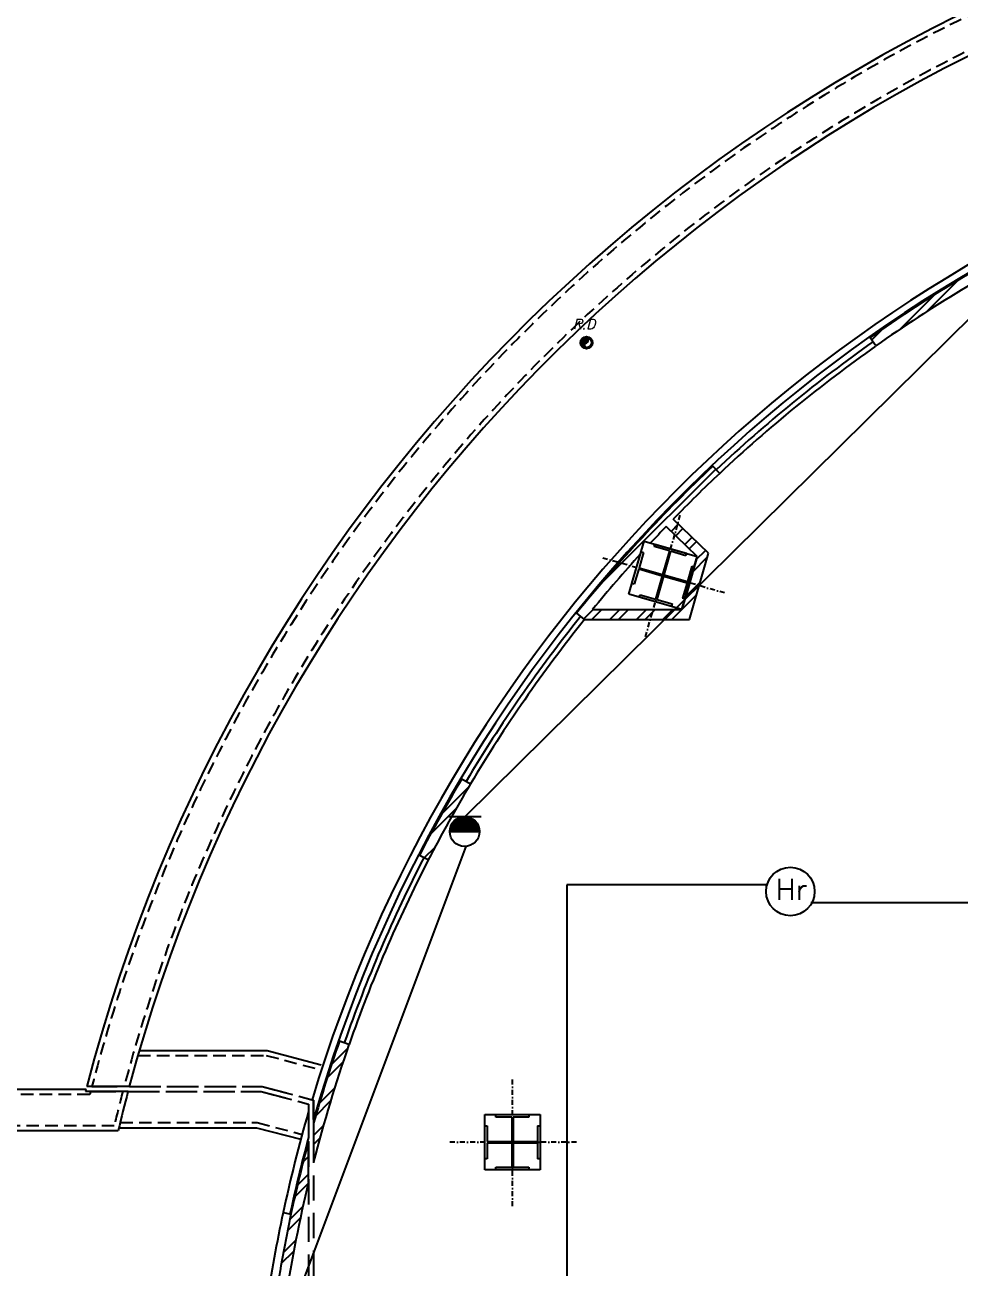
# Model space of a CAD drawing. Header units: inches. Extents: x 567429 to 582707, y 126347 to 133675.
# Drawn here: x 573707 to 574639, y 131015 to 132254 of the extents above; entities that cross this region are included whole.
import ezdxf
from ezdxf.enums import TextEntityAlignment as Align

# ---------------------------------------------------------------- set-up
doc = ezdxf.new("R2010")
doc.units = ezdxf.units.IN
doc.header["$MEASUREMENT"] = 0
for name, pattern in [('DASHDOT2', [0.5, 0.25, -0.125, 0, -0.125]), ('DASHED', [0.75, 0.5, -0.25]), ('HIDDEN', [0.375, 0.25, -0.125])]:
    doc.linetypes.add(name, pattern=pattern)
for name, color, linetype in [('1', 15, 'Continuous'), ('2', 1, 'Continuous'), ('FIRE', 3, 'Continuous'), ('FIRE WIRE', 4, 'Continuous'), ('hatch lika', 1, 'Continuous'), ('joan', 6, 'Continuous'), ('nama', 2, 'Continuous'), ('navdan', 30, 'Continuous'), ('RD', 30, 'Continuous'), ('SOCKET', 3, 'Continuous'), ('SOCKET WIRE', 4, 'Continuous'), ('SOTOON', 2, 'Continuous'), ('wall lika', 1, 'Continuous'), ('win', 1, 'Continuous')]:
    doc.layers.add(name, color=color, linetype=linetype)
doc.styles.add('ITALICT', font='italict', dxfattribs={"height": 22.5})
doc.styles.add('ROMANS', font='romans.shx')

# ---------------------------------------------------------------- blocks, each defined once
blk = doc.blocks.new('navdan122')
at = {"layer": 'navdan'}
blk.add_hatch(color=21, dxfattribs=at).paths.add_polyline_path([(0, 5, 0.414214), (-5, 0, 0.414214), (0, -5, -0.700791), (0, 0, 0.700791)])
at = {"layer": 'navdan', "color": 21}
blk.add_lwpolyline([(0, -5, -0.700791), (0, 0, 0.700791), (0, 5, 2.49001)], format="xyb", dxfattribs=at)
for radius in [6, 5]:
    blk.add_circle((0, 0), radius, dxfattribs=at)
at = {"layer": 'navdan', "color": 21, "style": 'ITALICT'}
blk.add_text('R.D', height=10, dxfattribs=at).set_placement((-13.7, 13.4))
blk = doc.blocks.new('SOC1ROW')
at = {"layer": 'SOCKET', "linetype": 'ByBlock'}
h = blk.add_hatch(dxfattribs=at)
h.set_pattern_fill('ANSI37', color=256, scale=2, style=0)
h.set_pattern_definition([(45, (-116253.95172, -58923.66603), (-0.1767766953, 0.1767766953), []), (135, (-116253.95172, -58923.66603), (-0.1767766953, -0.1767766953), [])])
edge = h.paths.add_edge_path()
edge.add_ellipse((-4.9, 17.2), major_axis=(12.6, 12.6), ratio=1, start_angle=315, end_angle=495)
edge.add_line((-22.8, 17.2), (12.9, 17.2))
at = {"layer": 'SOCKET', "color": 3}
blk.add_line((-23.9, 35), (14.9, 35), dxfattribs=at)
at = {"layer": 'SOCKET'}
blk.add_line((-22.8, 17.2), (12.9, 17.2), dxfattribs=at)
blk.add_ellipse((-4.9, 17.2), major_axis=(12.6, 12.6), ratio=1, start_param=5.497787, end_param=11.780972, dxfattribs=at)
blk = doc.blocks.new('HR')
at = {"layer": 'FIRE'}
blk.add_circle((0, 0), 23, dxfattribs=at)
at = {"layer": 'FIRE', "color": 2, "lineweight": 35, "style": 'ROMANS'}
blk.add_text('Hr', height=20, dxfattribs=at).set_placement((1, 2), align=Align.MIDDLE)

msp = doc.modelspace()

# ---------------------------------------------------------------- linework, layer by layer
at = {"layer": '1', "color": 15, "linetype": 'HIDDEN', "ltscale": 50}
for p, q in [((573772.2, 131187.8), (568049.5, 131187.8)), ((573796.5, 131156.8), (568080.5, 131156.8))]:
    msp.add_line(p, q, dxfattribs=at)
for radius, start, end in [(1648.5, 41.9853, 165.4286), (1617.5, 42.9814, 165.143), (1648.5, 165.6081, 165.7158), (1617.5, 165.3262, 166.5678)]:
    msp.add_arc((575369.7, 130781.1), radius, start, end, dxfattribs=at)
at = {"layer": '2', "color": 15}
for p, q in [((573821.5, 131231.8), (573948.6, 131231.8)), ((573948.6, 131231.8), (574002.7, 131217.5)), ((573811.5, 131195.8), (573769.1, 131195.8)), ((573768.4, 131192.8), (568044.5, 131192.8)), ((573810.2, 131190.8), (573767.8, 131190.8)), ((573800.5, 131151.8), (568086.5, 131151.8)), ((573801.2, 131154.8), (573938.3, 131154.8)), ((573938.3, 131154.8), (573982.3, 131143.2))]:
    msp.add_line(p, q, dxfattribs=at)
at = {"layer": '2', "color": 15, "ltscale": 2}
for radius, start, end in [(2388.5, 54.0954, 170.0269), (2347.5, 53.7724, 169.8509)]:
    msp.add_arc((575368, 130779.1), radius, start, end, dxfattribs=at)
at = {"layer": '2', "color": 15}
for radius, start, end in [(1653.5, 41.8296, 165.4738), (1612.5, 43.1472, 165.0959), (1653.5, 165.5811, 165.6527), (1612.5, 165.2796, 166.708)]:
    msp.add_arc((575369.7, 130781.1), radius, start, end, dxfattribs=at)
at = {"layer": 'FIRE WIRE'}
for p, q in [((574446.6, 131396.8), (574247.2, 131396.8)), ((574247.2, 131396.8), (574247.2, 130914.8)), ((574858.3, 131378.9), (574490.3, 131378.9))]:
    msp.add_line(p, q, dxfattribs=at)
at = {"layer": 'hatch lika', "color": 15}
for p, q in [((574605.3, 131967.8), (574636.5, 131999.1)), ((574579.3, 131950.7), (574613.5, 131985)), ((574550.7, 131939.7), (574561.8, 131950.9)), ((574301.6, 131717.2), (574395.4, 131811)), ((574351.1, 131749), (574358.2, 131756.1)), ((574355.6, 131744.7), (574362.7, 131751.8)), ((574364.6, 131736), (574371.7, 131743.1)), ((574369.1, 131731.7), (574376.2, 131738.8)), ((574376.1, 131721), (574385.2, 131730.1)), ((574281.7, 131697.3), (574301.6, 131717.2)), ((574372.5, 131708.6), (574387.1, 131723.2)), ((574365.4, 131683.8), (574380, 131698.4)), ((574361.9, 131671.4), (574376.5, 131686)), ((574264.1, 131662), (574273.3, 131671.3)), ((574272.2, 131661.3), (574282.2, 131671.3)), ((574289.9, 131661.3), (574299.9, 131671.3)), ((574298.7, 131661.3), (574308.7, 131671.3)), ((574316.4, 131661.3), (574326.4, 131671.3)), ((574325.2, 131661.3), (574335.2, 131671.3)), ((574342.9, 131661.3), (574352.9, 131671.3)), ((574351.7, 131661.3), (574361.7, 131671.3)), ((574122.3, 131467.2), (574149.4, 131494.3)), ((574111.6, 131447.7), (574137.2, 131473.2)), ((574105.2, 131423.6), (574115.7, 131434.1)), ((574012.9, 131217.9), (574028.9, 131233.8)), ((574008.7, 131204.8), (574024.3, 131220.4)), ((574000.8, 131179.2), (574015.8, 131194.3)), ((573997.1, 131166.7), (574011.9, 131181.5)), ((573995, 131146.9), (574004.6, 131156.5)), ((573987.7, 131132.7), (573990, 131135)), ((573995, 131138.1), (574001.2, 131144.2)), ((573984.7, 131120.8), (573990, 131126.1)), ((573978.9, 131097.4), (573990, 131108.4)), ((573976.3, 131085.9), (573989.7, 131099.3)), ((573971.3, 131063.3), (573984.4, 131076.3)), ((573969, 131052.1), (573981.9, 131065)), ((573964.8, 131030.2), (573977.4, 131042.8)), ((573962.8, 131019.4), (573975.3, 131031.8))]:
    msp.add_line(p, q, dxfattribs=at)
at = {"layer": 'joan', "color": 15, "linetype": 'DASHED', "ltscale": 50}
for p, q in [((573774.3, 131195.8), (573943.9, 131195.8)), ((573943.9, 131195.8), (573995, 131182.3)), ((573773, 131190.8), (573942.9, 131190.8)), ((573942.9, 131190.8), (573990, 131178.4)), ((573990, 131178.4), (573990, 126921.3)), ((573995, 131182.3), (573995, 126921.3))]:
    msp.add_line(p, q, dxfattribs=at)
at = {"layer": 'nama', "color": 15}
msp.add_line((573964.6, 131070.3), (573972.5, 131068.6), dxfattribs=at)
msp.add_arc((575378.2, 130767.6), 1445.6, 167.9139, 171.566, dxfattribs=at)
at = {"layer": 'SOCKET WIRE'}
for p, q in [((574145.8, 131464.8), (574652.8, 131965.8)), ((573977.5, 130982.8), (574146.9, 131435.1))]:
    msp.add_line(p, q, dxfattribs=at)
at = {"layer": 'SOTOON', "color": 15, "linetype": 'DASHDOT2', "ltscale": 20}
for p, q in [((574325.4, 131643.9), (574360.6, 131766.6)), ((574325.4, 131643.9), (574360.6, 131766.6)), ((574325.4, 131643.9), (574360.6, 131766.6)), ((574404.3, 131687.7), (574281.6, 131722.9)), ((574404.3, 131687.7), (574281.6, 131722.9)), ((574404.3, 131687.7), (574281.6, 131722.9)), ((574193, 131076.5), (574193, 131204.1)), ((574193, 131076.5), (574193, 131204.1)), ((574193, 131076.5), (574193, 131204.1)), ((574256.8, 131140.3), (574129.2, 131140.3)), ((574256.8, 131140.3), (574129.2, 131140.3)), ((574256.8, 131140.3), (574129.2, 131140.3))]:
    msp.add_line(p, q, dxfattribs=at)
at = {"layer": 'SOTOON', "color": 15}
for p, q in [((574309, 131686.4), (574324.1, 131739.3)), ((574309, 131686.4), (574324.1, 131739.3)), ((574309, 131686.4), (574324.1, 131739.3)), ((574312, 131697), (574321.1, 131728.7)), ((574312, 131697), (574321.1, 131728.7)), ((574312, 131697), (574321.1, 131728.7)), ((574323.5, 131728), (574319.1, 131712.8)), ((574323.5, 131728), (574319.1, 131712.8)), ((574323.5, 131728), (574319.1, 131712.8)), ((574321.1, 131728.7), (574323.5, 131728)), ((574321.1, 131728.7), (574323.5, 131728)), ((574321.1, 131728.7), (574323.5, 131728)), ((574324.1, 131739.3), (574377, 131724.1)), ((574324.1, 131739.3), (574377, 131724.1)), ((574324.1, 131739.3), (574377, 131724.1)), ((574334, 131733.9), (574334.7, 131736.3)), ((574334, 131733.9), (574334.7, 131736.3)), ((574334, 131733.9), (574334.7, 131736.3)), ((574349.3, 131729.5), (574334, 131733.9)), ((574349.3, 131729.5), (574334, 131733.9)), ((574349.3, 131729.5), (574334, 131733.9)), ((574334.7, 131736.3), (574366.4, 131727.2)), ((574334.7, 131736.3), (574366.4, 131727.2)), ((574334.7, 131736.3), (574366.4, 131727.2)), ((574349.3, 131729.5), (574342.6, 131706)), ((574349.3, 131729.5), (574342.6, 131706)), ((574349.3, 131729.5), (574342.6, 131706)), ((574350.5, 131729.2), (574343.7, 131705.7)), ((574350.5, 131729.2), (574343.7, 131705.7)), ((574350.5, 131729.2), (574343.7, 131705.7)), ((574365.7, 131724.8), (574350.5, 131729.2)), ((574365.7, 131724.8), (574350.5, 131729.2)), ((574365.7, 131724.8), (574350.5, 131729.2)), ((574377, 131724.1), (574361.8, 131671.3)), ((574377, 131724.1), (574361.8, 131671.3)), ((574377, 131724.1), (574361.8, 131671.3)), ((574366.4, 131727.2), (574365.7, 131724.8)), ((574366.4, 131727.2), (574365.7, 131724.8)), ((574366.4, 131727.2), (574365.7, 131724.8)), ((574318.8, 131711.6), (574314.4, 131696.3)), ((574318.8, 131711.6), (574314.4, 131696.3)), ((574318.8, 131711.6), (574314.4, 131696.3)), ((574318.8, 131711.6), (574342.2, 131704.9)), ((574318.8, 131711.6), (574342.2, 131704.9)), ((574318.8, 131711.6), (574342.2, 131704.9)), ((574319.1, 131712.8), (574342.6, 131706)), ((574319.1, 131712.8), (574342.6, 131706)), ((574319.1, 131712.8), (574342.6, 131706)), ((574342.2, 131704.9), (574335.5, 131681.4)), ((574342.2, 131704.9), (574335.5, 131681.4)), ((574342.2, 131704.9), (574335.5, 131681.4)), ((574343.4, 131704.5), (574336.7, 131681.1)), ((574343.4, 131704.5), (574336.7, 131681.1)), ((574343.4, 131704.5), (574336.7, 131681.1)), ((574343.4, 131704.5), (574366.9, 131697.8)), ((574343.4, 131704.5), (574366.9, 131697.8)), ((574343.4, 131704.5), (574366.9, 131697.8)), ((574343.7, 131705.7), (574367.2, 131699)), ((574343.7, 131705.7), (574367.2, 131699)), ((574343.7, 131705.7), (574367.2, 131699)), ((574374, 131713.6), (574364.9, 131681.8)), ((574374, 131713.6), (574364.9, 131681.8)), ((574374, 131713.6), (574364.9, 131681.8)), ((574371.6, 131714.3), (574367.2, 131699)), ((574371.6, 131714.3), (574367.2, 131699)), ((574371.6, 131714.3), (574367.2, 131699)), ((574371.6, 131714.3), (574374, 131713.6)), ((574371.6, 131714.3), (574374, 131713.6)), ((574371.6, 131714.3), (574374, 131713.6)), ((574314.4, 131696.3), (574312, 131697)), ((574314.4, 131696.3), (574312, 131697)), ((574314.4, 131696.3), (574312, 131697)), ((574366.9, 131697.8), (574362.5, 131682.5)), ((574366.9, 131697.8), (574362.5, 131682.5)), ((574366.9, 131697.8), (574362.5, 131682.5)), ((574361.8, 131671.3), (574309, 131686.4)), ((574361.8, 131671.3), (574309, 131686.4)), ((574361.8, 131671.3), (574309, 131686.4)), ((574319.5, 131683.4), (574320.2, 131685.8)), ((574319.5, 131683.4), (574320.2, 131685.8)), ((574319.5, 131683.4), (574320.2, 131685.8)), ((574351.3, 131674.3), (574319.5, 131683.4)), ((574351.3, 131674.3), (574319.5, 131683.4)), ((574351.3, 131674.3), (574319.5, 131683.4)), ((574320.2, 131685.8), (574335.5, 131681.4)), ((574320.2, 131685.8), (574335.5, 131681.4)), ((574320.2, 131685.8), (574335.5, 131681.4)), ((574336.7, 131681.1), (574352, 131676.7)), ((574336.7, 131681.1), (574352, 131676.7)), ((574336.7, 131681.1), (574352, 131676.7)), ((574364.9, 131681.8), (574362.5, 131682.5)), ((574364.9, 131681.8), (574362.5, 131682.5)), ((574364.9, 131681.8), (574362.5, 131682.5)), ((574352, 131676.7), (574351.3, 131674.3)), ((574352, 131676.7), (574351.3, 131674.3)), ((574352, 131676.7), (574351.3, 131674.3)), ((574165.5, 131167.8), (574220.5, 131167.8)), ((574165.5, 131112.8), (574165.5, 131167.8)), ((574165.5, 131167.8), (574220.5, 131167.8)), ((574165.5, 131112.8), (574165.5, 131167.8)), ((574165.5, 131167.8), (574220.5, 131167.8)), ((574165.5, 131112.8), (574165.5, 131167.8)), ((574176.5, 131167.8), (574209.5, 131167.8)), ((574176.5, 131165.3), (574176.5, 131167.8)), ((574176.5, 131167.8), (574209.5, 131167.8)), ((574176.5, 131165.3), (574176.5, 131167.8)), ((574176.5, 131167.8), (574209.5, 131167.8)), ((574176.5, 131165.3), (574176.5, 131167.8)), ((574192.4, 131165.3), (574176.5, 131165.3)), ((574192.4, 131165.3), (574176.5, 131165.3)), ((574192.4, 131165.3), (574176.5, 131165.3)), ((574192.4, 131165.3), (574192.4, 131140.9)), ((574192.4, 131165.3), (574192.4, 131140.9)), ((574192.4, 131165.3), (574192.4, 131140.9)), ((574209.5, 131165.3), (574193.6, 131165.3)), ((574193.6, 131165.3), (574193.6, 131140.9)), ((574209.5, 131165.3), (574193.6, 131165.3)), ((574193.6, 131165.3), (574193.6, 131140.9)), ((574209.5, 131165.3), (574193.6, 131165.3)), ((574193.6, 131165.3), (574193.6, 131140.9)), ((574209.5, 131167.8), (574209.5, 131165.3)), ((574209.5, 131167.8), (574209.5, 131165.3)), ((574209.5, 131167.8), (574209.5, 131165.3)), ((574220.5, 131167.8), (574220.5, 131112.8)), ((574220.5, 131167.8), (574220.5, 131112.8)), ((574220.5, 131167.8), (574220.5, 131112.8)), ((574165.5, 131156.8), (574168, 131156.8)), ((574165.5, 131123.8), (574165.5, 131156.8)), ((574165.5, 131123.8), (574165.5, 131156.8)), ((574165.5, 131156.8), (574168, 131156.8)), ((574165.5, 131123.8), (574165.5, 131156.8)), ((574165.5, 131156.8), (574168, 131156.8)), ((574168, 131156.8), (574168, 131140.9)), ((574168, 131156.8), (574168, 131140.9)), ((574168, 131156.8), (574168, 131140.9)), ((574218, 131156.8), (574220.5, 131156.8)), ((574218, 131156.8), (574218, 131140.9)), ((574218, 131156.8), (574220.5, 131156.8)), ((574218, 131156.8), (574218, 131140.9)), ((574218, 131156.8), (574220.5, 131156.8)), ((574218, 131156.8), (574218, 131140.9)), ((574220.5, 131156.8), (574220.5, 131123.8)), ((574220.5, 131156.8), (574220.5, 131123.8)), ((574220.5, 131156.8), (574220.5, 131123.8)), ((574168, 131140.9), (574192.4, 131140.9)), ((574168, 131140.9), (574192.4, 131140.9)), ((574168, 131140.9), (574192.4, 131140.9)), ((574168, 131139.7), (574168, 131123.8)), ((574168, 131139.7), (574192.4, 131139.7)), ((574168, 131139.7), (574168, 131123.8)), ((574168, 131139.7), (574192.4, 131139.7)), ((574168, 131139.7), (574168, 131123.8)), ((574168, 131139.7), (574192.4, 131139.7)), ((574192.4, 131139.7), (574192.4, 131115.3)), ((574192.4, 131139.7), (574192.4, 131115.3)), ((574192.4, 131139.7), (574192.4, 131115.3)), ((574193.6, 131140.9), (574218, 131140.9)), ((574193.6, 131140.9), (574218, 131140.9)), ((574193.6, 131140.9), (574218, 131140.9)), ((574193.6, 131139.7), (574218, 131139.7)), ((574193.6, 131139.7), (574193.6, 131115.3)), ((574193.6, 131139.7), (574218, 131139.7)), ((574193.6, 131139.7), (574193.6, 131115.3)), ((574193.6, 131139.7), (574218, 131139.7)), ((574193.6, 131139.7), (574193.6, 131115.3)), ((574218, 131139.7), (574218, 131123.8)), ((574218, 131139.7), (574218, 131123.8)), ((574218, 131139.7), (574218, 131123.8)), ((574168, 131123.8), (574165.5, 131123.8)), ((574168, 131123.8), (574165.5, 131123.8)), ((574168, 131123.8), (574165.5, 131123.8)), ((574220.5, 131123.8), (574218, 131123.8)), ((574220.5, 131123.8), (574218, 131123.8)), ((574220.5, 131123.8), (574218, 131123.8)), ((574220.5, 131112.8), (574165.5, 131112.8)), ((574220.5, 131112.8), (574165.5, 131112.8)), ((574220.5, 131112.8), (574165.5, 131112.8)), ((574176.5, 131112.8), (574176.5, 131115.3)), ((574176.5, 131115.3), (574192.4, 131115.3)), ((574176.5, 131112.8), (574176.5, 131115.3)), ((574176.5, 131115.3), (574192.4, 131115.3)), ((574176.5, 131112.8), (574176.5, 131115.3)), ((574176.5, 131115.3), (574192.4, 131115.3)), ((574209.5, 131112.8), (574176.5, 131112.8)), ((574209.5, 131112.8), (574176.5, 131112.8)), ((574209.5, 131112.8), (574176.5, 131112.8)), ((574193.6, 131115.3), (574209.5, 131115.3)), ((574193.6, 131115.3), (574209.5, 131115.3)), ((574193.6, 131115.3), (574209.5, 131115.3)), ((574209.5, 131115.3), (574209.5, 131112.8)), ((574209.5, 131115.3), (574209.5, 131112.8)), ((574209.5, 131115.3), (574209.5, 131112.8))]:
    msp.add_line(p, q, dxfattribs=at)
at = {"layer": 'wall lika', "color": 15}
for p, q in [((574554.8, 131933.8), (574549.1, 131942)), ((574399.4, 131806.8), (574392.6, 131814.1)), ((574377, 131724.1), (574346.1, 131753.9)), ((574388.3, 131727.2), (574353, 131761.1)), ((574361.8, 131671.3), (574377, 131724.1)), ((574369.4, 131661.3), (574388.3, 131727.2)), ((574264.9, 131661.3), (574257, 131667.7)), ((574272.9, 131671.3), (574361.8, 131671.3)), ((574264.9, 131661.3), (574369.4, 131661.3)), ((574142.6, 131502.4), (574151.2, 131497.3)), ((574109.2, 131421.6), (574100.3, 131426.2)), ((574030.2, 131237.7), (574020.8, 131241)), ((573995, 131159.3), (573995, 131120.8)), ((573990, 131100.6), (573990, 131141.2))]:
    msp.add_line(p, q, dxfattribs=at)
for centre, radius, start, end in [((575378.2, 130767.6), 1437.6, 117.0571, 125.2211), ((575378.2, 130767.6), 1427.6, 117.0589, 125.2211), ((575462.8, 130687.4), 1554, 133.528, 140.8917), ((575378.2, 130767.6), 1427.6, 133.283, 135.8991), ((575378.2, 130767.6), 1427.6, 136.3005, 137.2055), ((575609.2, 130565.3), 1734.7, 137.9876, 140.3884), ((575378.2, 130767.6), 1437.6, 149.2583, 152.7351), ((575378.2, 130767.6), 1427.6, 149.2586, 152.7356), ((575378.2, 130767.6), 1437.6, 160.7719, 164.1887), ((575378.2, 130767.6), 1427.6, 160.7719, 165.6742), ((575378.2, 130767.6), 1437.6, 164.9374, 167.9139), ((575378.2, 130767.6), 1427.6, 166.5091, 171.2472), ((575378.2, 130767.6), 1437.6, 167.9139, 171.2481)]:
    msp.add_arc(centre, radius, start, end, dxfattribs=at)
at = {"layer": 'win', "color": 15, "linetype": 'HIDDEN', "ltscale": 50}
for p, q in [((573820.1, 131226.8), (573947.9, 131226.8)), ((573947.9, 131226.8), (574001.4, 131212.7)), ((573811.5, 131195.8), (573943.9, 131195.8)), ((573943.9, 131195.8), (573993.5, 131182.7)), ((573810.2, 131190.8), (573942.9, 131190.8)), ((573942.9, 131190.8), (573990, 131178.4)), ((573990, 131178.4), (573990, 131170.9)), ((573802.4, 131159.8), (573938.9, 131159.8)), ((573938.9, 131159.8), (573983.6, 131148.1))]:
    msp.add_line(p, q, dxfattribs=at)
at = {"layer": 'win', "color": 15}
for p, q in [((573995, 131182.3), (573993.5, 131182.7)), ((573990, 131170.9), (573990, 131145)), ((573995, 131162.9), (573995, 131182.3))]:
    msp.add_line(p, q, dxfattribs=at)
at = {"layer": 'win', "color": 15, "linetype": 'HIDDEN', "ltscale": 50}
for radius, start, end in [(2383.5, 54.0565, 170.0058), (2352.5, 53.8123, 169.8727)]:
    msp.add_arc((575368, 130779.1), radius, start, end, dxfattribs=at)
at = {"layer": 'win', "color": 15}
for centre, radius, start, end in [((575378.2, 130767.6), 1445.6, 53.4363, 163.3127), ((575378.2, 130767.6), 1438.6, 53.4363, 164.0487), ((575377.5, 130768.3), 1431.6, 125.2211, 133.283), ((575377.5, 130768.3), 1426.6, 125.2211, 133.283), ((575378.2, 130767.6), 1432.6, 141.2433, 149.2584), ((575378.2, 130767.6), 1427.6, 141.2433, 149.2586), ((575378.2, 130767.6), 1432.6, 152.7354, 160.7718), ((575378.5, 130767.5), 1427.9, 152.7369, 160.7713), ((575378.2, 130767.6), 1445.6, 163.801, 167.9139), ((575378.2, 130767.6), 1438.6, 164.7901, 167.9139)]:
    msp.add_arc(centre, radius, start, end, dxfattribs=at)

# ---------------------------------------------------------------- block references
at = {"layer": 'FIRE', "xscale": 1.049999999930151, "yscale": 1.049999999930151, "zscale": 1.049999999930151}
msp.add_blockref('HR', (574469.8, 131390.2), dxfattribs=at)
at = {"layer": 'RD'}
msp.add_blockref('navdan122', (574266.8, 131937.1), dxfattribs=at)
at = {"layer": 'SOCKET', "color": 3, "linetype": 'ByBlock', "xscale": 0.8331200000829995, "yscale": 0.8331200000829995, "zscale": 0.8331200000829995}
msp.add_blockref('SOC1ROW', (574149.5, 131435.6), dxfattribs=at)

doc.saveas('drawing.dxf')
